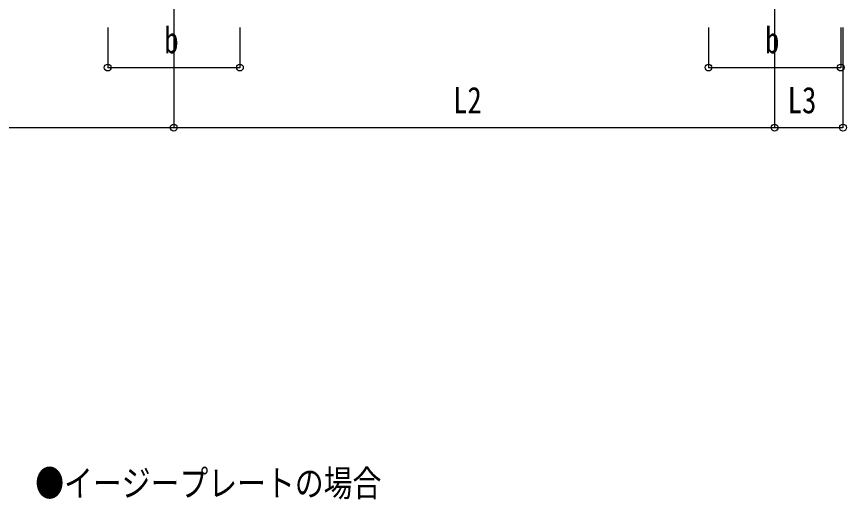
# Model space of a CAD drawing. Units: millimetres, scale not verified. Extents: x -16820 to 16820, y -11880 to 11880.
# Drawn here: x -3835 to 308, y -5847 to -3435 of the extents above; entities that cross this region are included whole.
import ezdxf
from ezdxf.enums import TextEntityAlignment as Align

# ---------------------------------------------------------------- set-up
doc = ezdxf.new("R2010")
doc.units = ezdxf.units.MM
doc.header["$LTSCALE"] = 50
for name, color, linetype in [('0-2_USER1', 3, 'Continuous'), ('0-4_YKK_12', 2, 'Continuous'), ('0-7_YKK_D', 6, 'Continuous')]:
    doc.layers.add(name, color=color, linetype=linetype)
doc.styles.add('ＭＳ ゴシック', font='')
doc.styles.get('ＭＳ ゴシック').set_extended_font_data('MS Gothic')

msp = doc.modelspace()

# ---------------------------------------------------------------- linework, layer by layer
at = {"layer": '0-4_YKK_12'}
for p, q in [((-3050.18, -3139.52), (-3050.18, -3639.52)), ((-50.18, -3139.52), (-50.18, -3639.52))]:
    msp.add_line(p, q, dxfattribs=at)
at = {"layer": '0-7_YKK_D'}
for p, q in [((-3380.18, -3489.52), (-3380.18, -3690.52)), ((-3050.18, -3489.52), (-3050.18, -3990.52)), ((-3050.18, -3489.52), (-3050.18, -3990.52)), ((-2720.18, -3489.52), (-2720.18, -3690.52)), ((-380.18, -3489.52), (-380.18, -3690.52)), ((-50.18, -3489.52), (-50.18, -3990.52)), ((-50.18, -3489.52), (-50.18, -3990.52)), ((279.82, -3489.52), (279.82, -3690.52)), ((291.45, -3489.52), (291.45, -3990.52)), ((-3380.18, -3689.52), (-2720.18, -3689.52)), ((-380.18, -3689.52), (279.82, -3689.52)), ((-6050.18, -3989.52), (-3050.18, -3989.52)), ((-3050.18, -3989.52), (-50.18, -3989.52)), ((-50.18, -3989.52), (291.45, -3989.52))]:
    msp.add_line(p, q, dxfattribs=at)
for centre in [(-3380.18, -3689.52), (-2720.18, -3689.52), (-380.18, -3689.52), (279.82, -3689.52), (-3050.18, -3989.52), (-3050.18, -3989.52), (-50.18, -3989.52), (-50.18, -3989.52), (291.45, -3989.52)]:
    msp.add_circle(centre, 17, dxfattribs=at)

# ---------------------------------------------------------------- texts
at = {"layer": '0-2_USER1', "style": 'ＭＳ ゴシック', "width": 0.8}
msp.add_text('●イージープレートの場合', height=132, dxfattribs=at).set_placement((-3742.21, -5871.7), align=Align.BOTTOM_LEFT)
at = {"layer": '0-7_YKK_D', "style": 'ＭＳ ゴシック', "width": 0.8}
for s, p in [('b', (-3098.18, -3657.52)), ('b', (-98.18, -3657.52)), ('L2', (-1655.78, -3957.52)), ('L3', (15.03, -3957.52))]:
    msp.add_text(s, height=132, dxfattribs=at).set_placement(p, align=Align.BOTTOM_LEFT)

doc.saveas('drawing.dxf')
